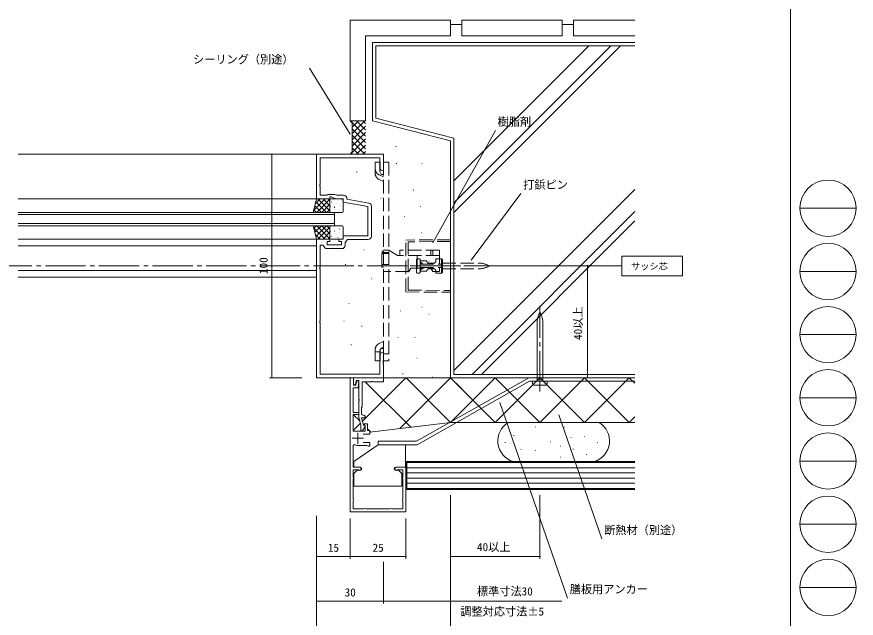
# Model space of a CAD drawing. Units: millimetres, scale not verified. Extents: x -1595 to 539, y -420 to 386.
# Drawn here: x 163.7 to 539.5, y -284.3 to -15.2 of the extents above; entities that cross this region are included whole.
import ezdxf
from ezdxf.enums import TextEntityAlignment as Align

# ---------------------------------------------------------------- set-up
doc = ezdxf.new("R2010")
doc.units = ezdxf.units.MM
doc.header["$LTSCALE"] = 2
doc.linetypes.add('CHAIN2', pattern=[12, 9, -1, 1, -1])
doc.linetypes.add('DASHED3', pattern=[4, 3, -1])
for name, color, linetype, lineweight in [('0-1_YKK_ZWAK', 7, 'Continuous', 9), ('0-2_USER1', 4, 'Continuous', 9), ('0-3_YKK_12', 2, 'Continuous', 9), ('0-4_YSS_K', 3, 'Continuous', 9), ('0-5_YKK_D', 6, 'Continuous', 9), ('0-6_YKK_13', 4, 'Continuous', 9), ('0-7_YKK_11', 7, 'Continuous', 9)]:
    doc.layers.add(name, color=color, linetype=linetype, lineweight=lineweight)
doc.styles.add('ＭＳ ゴシック', font='')
doc.styles.get('ＭＳ ゴシック').set_extended_font_data('MS Gothic')

msp = doc.modelspace()

# ---------------------------------------------------------------- linework, layer by layer
at = {"layer": '0-1_YKK_ZWAK'}
for p, q in [((510, 382), (510, -368)), ((514.252, -100.88), (539.452, -100.88)), ((514.252, -129.16), (539.452, -129.16)), ((514.252, -157.44), (539.452, -157.44)), ((514.252, -185.72), (539.452, -185.72)), ((514.252, -214), (539.452, -214)), ((514.252, -242.28), (539.452, -242.28)), ((514.252, -270.56), (539.452, -270.56))]:
    msp.add_line(p, q, dxfattribs=at)
for centre in [(526.852, -100.88), (526.852, -129.16), (526.852, -157.44), (526.852, -185.72), (526.852, -214), (526.852, -242.28), (526.852, -270.56)]:
    msp.add_circle(centre, 12.6, dxfattribs=at)
at = {"layer": '0-2_USER1', "color": 3}
msp.add_lwpolyline([(461.702, -122.28), (434.509, -122.28), (434.509, -131.172), (461.702, -131.172)], close=True, dxfattribs=at)
at = {"layer": '0-3_YKK_12'}
for p, q in [((298.173, -76.726), (164.373, -76.726)), ((298.173, -96.726), (164.373, -96.726)), ((305.873, -102.726), (164.373, -102.726)), ((305.873, -103.726), (164.373, -103.726)), ((305.873, -102.726), (305.873, -108.726)), ((305.873, -107.726), (164.373, -107.726)), ((305.873, -108.726), (164.373, -108.726)), ((298.173, -114.726), (164.373, -114.726)), ((297.873, -117.726), (164.373, -117.726)), ((297.873, -128.726), (164.373, -128.726)), ((297.873, -131.726), (164.373, -131.726))]:
    msp.add_line(p, q, dxfattribs=at)
at = {"layer": '0-3_YKK_12', "linetype": 'CHAIN2'}
msp.add_line((434.509, -126.726), (-115.45, -126.726), dxfattribs=at)
at = {"layer": '0-4_YSS_K'}
for p, q in [((357.873, -23.728), (357.873, -16.728)), ((357.873, -18.728), (362.873, -18.728)), ((362.873, -23.728), (362.873, -16.728)), ((362.873, -16.728), (407.873, -16.728)), ((407.873, -23.728), (407.873, -16.728)), ((407.873, -18.728), (412.873, -18.728)), ((412.873, -23.728), (412.873, -16.728)), ((412.873, -16.728), (440.383, -16.728)), ((319.873, -23.728), (357.873, -23.728)), ((319.873, -23.728), (319.873, -61.728)), ((362.873, -23.728), (407.873, -23.728)), ((412.873, -23.728), (440.383, -23.728)), ((322.873, -26.726), (440.383, -26.726)), ((322.873, -26.726), (322.873, -61.726)), ((359.373, -88.594), (419.741, -28.226)), ((359.373, -98.493), (429.641, -28.226)), ((359.373, -102.736), (433.883, -28.226)), ((313.873, -62.728), (312.873, -61.728)), ((319.873, -61.728), (312.873, -61.728)), ((313.017, -61.728), (319.873, -68.584)), ((313.873, -61.728), (313.445, -62.156)), ((316.701, -61.728), (313.873, -64.556)), ((319.53, -61.728), (313.873, -67.385)), ((313.873, -62.728), (313.873, -75.726)), ((315.846, -61.728), (319.873, -65.755)), ((318.674, -61.728), (319.873, -62.927)), ((322.873, -61.726), (357.873, -70.726)), ((359.373, -69.61), (324.373, -60.61)), ((319.873, -64.213), (313.873, -70.213)), ((313.873, -65.412), (319.873, -71.412)), ((319.873, -67.042), (313.873, -73.042)), ((319.873, -69.87), (313.017, -76.726)), ((313.873, -68.24), (319.873, -74.24)), ((313.873, -71.069), (319.53, -76.726)), ((357.873, -70.726), (357.873, -176.726)), ((359.373, -175.226), (359.373, -69.61)), ((313.873, -73.897), (316.701, -76.726)), ((319.873, -72.699), (315.846, -76.726)), ((333.263, -73.211), (333.463, -73.211)), ((313.873, -75.726), (312.873, -76.726)), ((313.445, -76.298), (313.873, -76.726)), ((319.873, -75.527), (318.674, -76.726)), ((333.58, -80.817), (333.78, -80.817)), ((344.989, -80.817), (345.189, -80.817)), ((315.832, -84.62), (316.032, -84.62)), ((341.186, -92.86), (341.386, -92.86)), ((359.373, -173.447), (440.383, -92.437)), ((326.607, -96.346), (326.807, -96.346)), ((344.355, -100.15), (344.555, -100.15)), ((337.066, -104.587), (337.266, -104.587)), ((367.492, -175.227), (440.383, -102.336)), ((371.735, -175.227), (440.383, -106.579)), ((344.672, -111.876), (344.872, -111.876)), ((319.001, -119.482), (319.201, -119.482)), ((310.761, -126.138), (310.961, -126.138)), ((348.158, -124.553), (348.358, -124.553)), ((322.487, -132.476), (322.687, -132.476)), ((312.346, -143.568), (312.546, -143.568)), ((344.989, -145.153), (345.189, -145.153)), ((335.481, -146.738), (335.681, -146.738)), ((348.158, -148.322), (348.358, -148.322)), ((310.127, -151.492), (310.327, -151.492)), ((318.05, -153.71), (318.25, -153.71)), ((334.214, -158.781), (334.414, -158.781)), ((341.82, -158.781), (342.02, -158.781)), ((313.296, -161.95), (313.496, -161.95)), ((342.771, -167.972), (342.971, -167.972)), ((336.432, -174.944), (336.632, -174.944)), ((349.743, -176.529), (349.943, -176.529)), ((359.373, -175.226), (440.383, -175.226)), ((318.47, -196.127), (337.872, -176.726)), ((319.674, -178.526), (340.03, -198.883)), ((357.873, -176.726), (327.573, -176.726)), ((335.122, -199.476), (357.873, -176.726)), ((337.975, -176.726), (357.873, -196.726)), ((357.873, -176.726), (362.873, -181.726)), ((440.383, -176.726), (357.873, -176.726)), ((357.873, -176.726), (377.873, -196.726)), ((357.873, -196.726), (377.873, -176.726)), ((440.383, -176.726), (357.873, -176.726)), ((377.873, -196.726), (397.873, -176.726)), ((377.873, -176.726), (397.873, -196.726)), ((397.873, -196.726), (417.873, -176.726)), ((397.873, -176.726), (417.873, -196.726)), ((417.873, -196.726), (437.873, -176.726)), ((417.873, -176.726), (437.873, -196.726)), ((437.873, -176.726), (440.383, -179.236)), ((314.418, -193.269), (317.211, -196.063)), ((437.873, -196.726), (440.383, -194.216)), ((314.273, -200.325), (317.491, -197.107)), ((318.908, -197.76), (319.217, -198.068)), ((319.659, -198.511), (319.673, -198.525)), ((321.673, -201.126), (357.873, -196.726)), ((357.873, -196.726), (440.383, -196.726)), ((424.287, -196.726), (383.751, -196.726)), ((395.834, -198.636), (396.034, -198.636)), ((408.744, -198.879), (408.944, -198.879)), ((320.673, -199.525), (321.504, -200.356)), ((321.643, -200.495), (322.209, -201.061)), ((386.092, -202.533), (386.291, -202.533)), ((382.194, -205.699), (382.394, -205.699)), ((402.411, -205.456), (402.611, -205.456)), ((411.666, -203.507), (411.866, -203.507)), ((417.756, -203.02), (417.956, -203.02)), ((423.601, -205.699), (423.801, -205.699)), ((389.258, -208.866), (389.458, -208.866)), ((395.834, -209.353), (396.034, -209.353)), ((407.039, -207.404), (407.239, -207.404)), ((412.641, -208.622), (412.841, -208.622)), ((407.039, -212.276), (407.239, -212.276)), ((418.73, -211.058), (418.93, -211.058)), ((440.383, -217.026), (338.373, -217.026)), ((422.142, -214.226), (385.897, -214.226)), ((440.383, -219.326), (338.373, -219.326)), ((440.383, -221.626), (338.373, -221.626)), ((440.383, -223.926), (338.373, -223.926))]:
    msp.add_line(p, q, dxfattribs=at)
for points in [[(312.873, -61.728), (312.873, -16.728), (357.873, -16.728)], [(440.383, -28.226), (324.373, -28.226), (324.373, -60.61)], [(440.383, -226.726), (337.873, -226.726), (337.873, -214.226), (440.383, -214.226)], [(440.383, -226.226), (338.373, -226.226), (338.373, -214.726), (440.383, -214.726)]]:
    msp.add_lwpolyline(points, dxfattribs=at)
for centre, start, end in [((388.636, -205.008), 120.53041, 253.44763), ((419.402, -205.008), 286.55235, 59.46957)]:
    msp.add_arc(centre, 9.616, start, end, dxfattribs=at)
at = {"layer": '0-5_YKK_D'}
for p, q in [((312.982, -67.779), (294.787, -38.222)), ((349.922, -116.419), (377.92, -66.136)), ((291.36, -76.726), (276.873, -76.726)), ((277.873, -76.726), (277.873, -176.726)), ((367.112, -124.065), (389.352, -94.304)), ((376.225, -126.638), (420.173, -126.638)), ((419.173, -126.638), (419.173, -176.725)), ((291.36, -176.726), (276.873, -176.726)), ((393.742, -176.725), (420.173, -176.725)), ((379.857, -187.766), (410.22, -275.322)), ((406.385, -193.378), (425.623, -248.853)), ((357.873, -229.226), (357.873, -317.726)), ((357.873, -229.226), (357.873, -257.726)), ((397.873, -229.226), (397.873, -257.726)), ((297.873, -238.526), (297.873, -297.726)), ((297.873, -238.526), (297.873, -277.726)), ((297.873, -239.726), (297.873, -257.726)), ((297.873, -239.726), (297.873, -297.726)), ((312.873, -239.726), (312.873, -257.726)), ((312.873, -239.726), (312.873, -257.726)), ((337.873, -239.726), (337.873, -257.726)), ((357.873, -238.526), (357.873, -297.726)), ((357.873, -238.526), (357.873, -277.726)), ((297.873, -256.726), (312.873, -256.726)), ((312.873, -256.726), (337.873, -256.726)), ((327.873, -259.126), (327.873, -277.726)), ((327.873, -259.126), (327.873, -277.726)), ((357.873, -256.726), (397.873, -256.726)), ((327.873, -276.726), (297.873, -276.726))]:
    msp.add_line(p, q, dxfattribs=at)
msp.add_lwpolyline([(327.873, -276.726), (357.873, -276.726), (407.648, -276.726)], dxfattribs=at)
for centre, start, end in [((277.873, -76.726), 90, 270), ((277.873, -76.726), 270, 90), ((419.173, -126.638), 90, 270), ((419.173, -126.638), 270, 90), ((277.873, -176.726), 90, 270), ((277.873, -176.726), 270, 90), ((419.173, -176.725), 90, 270), ((419.173, -176.725), 270, 90), ((297.873, -256.726), 0, 180), ((297.873, -256.726), 180, 0), ((312.873, -256.726), 0, 180), ((312.873, -256.726), 0, 180), ((312.873, -256.726), 180, 0), ((312.873, -256.726), 180, 0), ((337.873, -256.726), 0, 180), ((337.873, -256.726), 180, 0), ((357.873, -256.726), 0, 180), ((357.873, -256.726), 180, 0), ((397.873, -256.726), 0, 180), ((397.873, -256.726), 180, 0), ((297.873, -276.726), 0, 180), ((297.873, -276.726), 180, 0), ((327.873, -276.726), 0, 180), ((327.873, -276.726), 0, 180), ((327.873, -276.726), 180, 0), ((327.873, -276.726), 180, 0), ((357.873, -276.726), 0, 180), ((357.873, -276.726), 180, 0)]:
    msp.add_arc(centre, 0.106, start, end, dxfattribs=at)
at = {"layer": '0-6_YKK_13', "linetype": 'DASHED3'}
for p, q in [((324.073, -82.999), (324.073, -80.226)), ((324.073, -80.226), (326.373, -80.226)), ((324.073, -85.058), (324.073, -82.521)), ((326.373, -82.999), (326.373, -80.226)), ((327.873, -80.226), (327.873, -169.226)), ((327.873, -80.226), (330.173, -80.226)), ((330.173, -80.226), (330.173, -169.226)), ((325.961, -85.982), (327.873, -86.887)), ((327.873, -84.342), (326.945, -83.903)), ((325.978, -88.049), (327.873, -88.933)), ((357.873, -114.959), (337.873, -115.134)), ((337.873, -138.319), (337.873, -115.134)), ((357.873, -115.759), (338.873, -115.925)), ((338.873, -137.528), (338.873, -115.925)), ((357.873, -138.494), (357.873, -114.959)), ((327.173, -120.027), (327.873, -120.027)), ((327.173, -127.226), (327.173, -120.027)), ((327.873, -119.726), (330.173, -119.726)), ((334.173, -122.027), (330.173, -119.726)), ((335.173, -122.027), (335.173, -119.726)), ((352.873, -119.726), (335.173, -119.726)), ((349.007, -119.726), (349.007, -122.027)), ((349.873, -122.027), (349.873, -119.726)), ((352.873, -119.726), (352.873, -129.226)), ((330.179, -120.627), (327.173, -120.627)), ((330.173, -121.127), (327.173, -121.127)), ((352.873, -122.027), (334.173, -122.027)), ((342.58, -129.476), (342.58, -123.976)), ((342.873, -127.726), (342.873, -122.027)), ((343.08, -123.476), (343.78, -123.476)), ((344.28, -123.976), (344.28, -129.476)), ((351.28, -124.526), (351.28, -123.526)), ((353.78, -123.526), (351.28, -123.526)), ((353.78, -123.526), (354.28, -124.026)), ((353.78, -123.526), (353.78, -129.926)), ((330.173, -126.126), (327.173, -126.126)), ((327.173, -126.627), (330.173, -126.627)), ((327.873, -127.226), (327.173, -127.226)), ((344.28, -124.476), (347.28, -124.476)), ((344.28, -128.976), (344.28, -124.476)), ((345.28, -125.426), (344.28, -125.426)), ((344.28, -125.976), (353.78, -125.976)), ((344.28, -127.476), (353.78, -127.476)), ((347.844, -125.426), (350.716, -125.426)), ((348.28, -125.526), (350.28, -125.526)), ((349.873, -129.226), (349.007, -127.726)), ((354.28, -129.426), (354.28, -124.026)), ((354.28, -125.426), (370.412, -125.426)), ((327.873, -129.226), (330.173, -129.226)), ((339.173, -129.226), (330.173, -129.226)), ((343.78, -129.976), (343.08, -129.976)), ((345.28, -128.026), (344.28, -128.026)), ((344.28, -128.976), (347.28, -128.976)), ((347.28, -128.926), (347.28, -128.976)), ((347.844, -128.026), (350.716, -128.026)), ((348.28, -127.926), (350.28, -127.926)), ((352.873, -129.226), (349.873, -129.226)), ((351.28, -129.926), (351.28, -128.926)), ((353.78, -129.926), (351.28, -129.926)), ((353.78, -129.926), (354.28, -129.426)), ((354.28, -128.026), (370.412, -128.026)), ((337.873, -138.319), (357.873, -138.494)), ((338.873, -137.528), (357.873, -137.694)), ((325.978, -161.404), (327.873, -160.52)), ((324.073, -164.395), (324.073, -166.932)), ((324.073, -165.17), (326.373, -165.17)), ((326.373, -164.395), (326.373, -169.226)), ((327.873, -165.111), (326.373, -165.821)), ((327.873, -163.058), (326.951, -163.488)), ((324.073, -166.932), (324.073, -169.226)), ((327.873, -166.051), (330.173, -166.051)), ((324.073, -169.226), (326.373, -169.226)), ((327.873, -169.226), (330.173, -169.226))]:
    msp.add_line(p, q, dxfattribs=at)
at = {"layer": '0-6_YKK_13'}
for p, q in [((296.589, -101.864), (301.726, -96.726)), ((297.337, -98.87), (299.481, -96.726)), ((297.971, -102.726), (303.873, -96.824)), ((298.539, -96.726), (303.873, -102.06)), ((300.784, -96.726), (303.873, -99.815)), ((303.029, -96.726), (303.873, -97.57)), ((303.873, -97.226), (303.873, -102.226)), ((309.373, -96.726), (304.373, -96.726)), ((305.951, -97.534), (305.958, -97.541)), ((307.365, -97.362), (307.453, -97.409)), ((309.309, -97.17), (309.333, -97.214)), ((309.873, -102.226), (309.873, -97.226)), ((297.108, -99.786), (300.049, -102.726)), ((297.557, -97.99), (302.294, -102.726)), ((300.216, -102.726), (303.873, -99.069)), ((302.461, -102.726), (303.873, -101.314)), ((303.968, -99.353), (303.975, -99.36)), ((304.061, -100.037), (304.085, -100.081)), ((304.494, -97.961), (304.518, -98.005)), ((305.84, -100.252), (305.929, -100.298)), ((305.951, -100.629), (305.975, -100.672)), ((306.136, -101.295), (306.143, -101.302)), ((306.685, -98.604), (306.709, -98.648)), ((308.143, -101.272), (308.167, -101.315)), ((308.155, -99.509), (308.163, -99.516)), ((308.575, -99.195), (308.599, -99.239)), ((296.659, -101.582), (297.804, -102.726)), ((304.373, -102.726), (309.373, -102.726)), ((305.519, -102.705), (305.53, -102.726)), ((296.659, -109.87), (297.804, -108.726)), ((297.108, -111.666), (300.049, -108.726)), ((297.557, -113.463), (302.294, -108.726)), ((297.971, -108.726), (303.873, -114.628)), ((300.216, -108.726), (303.873, -112.383)), ((302.461, -108.726), (303.873, -110.138)), ((304.373, -108.726), (309.373, -108.726)), ((305.519, -108.747), (305.53, -108.726)), ((296.589, -109.589), (301.726, -114.726)), ((297.337, -112.582), (299.481, -114.726)), ((298.539, -114.726), (303.873, -109.392)), ((300.784, -114.726), (303.873, -111.637)), ((303.873, -114.226), (303.873, -109.226)), ((303.968, -112.099), (303.975, -112.092)), ((304.061, -111.415), (304.085, -111.371)), ((305.84, -111.2), (305.929, -111.154)), ((305.951, -110.824), (305.975, -110.78)), ((306.136, -110.157), (306.143, -110.151)), ((308.143, -110.181), (308.167, -110.137)), ((308.155, -111.943), (308.163, -111.937)), ((308.575, -112.257), (308.599, -112.213)), ((309.873, -109.226), (309.873, -114.226)), ((303.029, -114.726), (303.873, -113.882)), ((309.373, -114.726), (304.373, -114.726)), ((304.494, -113.492), (304.518, -113.448)), ((305.951, -113.918), (305.958, -113.912)), ((306.685, -112.848), (306.709, -112.805)), ((307.365, -114.09), (307.453, -114.043)), ((309.309, -114.282), (309.333, -114.238)), ((396.573, -178.326), (396.573, -152.194)), ((399.173, -178.326), (399.173, -152.194)), ((342.637, -205.122), (392.879, -176.725)), ((342.921, -206.722), (393.163, -178.325)), ((392.879, -176.725), (440.383, -176.725)), ((440.383, -178.325), (393.163, -178.325)), ((394.623, -179.526), (394.623, -178.826)), ((395.123, -178.326), (400.623, -178.326)), ((400.623, -180.026), (395.123, -180.026)), ((400.123, -178.326), (395.623, -178.326)), ((401.123, -178.826), (401.123, -179.526)), ((325.482, -205.122), (325.482, -206.722)), ((325.482, -205.122), (342.637, -205.122)), ((314.637, -214.225), (325.482, -206.722)), ((325.482, -206.722), (342.921, -206.722)), ((337.637, -216.725), (337.637, -206.722)), ((314.637, -216.725), (314.637, -214.225)), ((314.637, -216.725), (317.437, -216.725)), ((333.337, -216.725), (337.637, -216.725)), ((316.137, -218.125), (314.637, -219.625)), ((314.637, -225.225), (314.637, -219.625)), ((317.437, -218.125), (316.137, -218.125)), ((334.637, -218.125), (333.337, -218.125)), ((334.637, -218.125), (336.137, -219.625)), ((336.137, -225.225), (336.137, -219.625)), ((336.137, -225.225), (314.637, -225.225))]:
    msp.add_line(p, q, dxfattribs=at)
at = {"layer": '0-6_YKK_13', "linetype": 'CHAIN2'}
for p, q in [((339.786, -126.726), (378.074, -126.726)), ((397.873, -182.82), (397.873, -144.532))]:
    msp.add_line(p, q, dxfattribs=at)
at = {"layer": '0-6_YKK_13'}
for points in [[(296.373, -102.726), (297.873, -96.726), (303.873, -96.726), (303.873, -102.726)], [(296.373, -108.726), (297.873, -114.726), (303.873, -114.726), (303.873, -108.726)]]:
    msp.add_lwpolyline(points, close=True, dxfattribs=at)
at = {"layer": '0-6_YKK_13', "linetype": 'DASHED3'}
msp.add_lwpolyline([(339.173, -129.226), (340.039, -127.726), (349.007, -127.726)], dxfattribs=at)
for centre, radius, start, end in [((327.373, -82.999), 3.3, 180, 244.66911), ((327.373, -85.058), 3.3, 180, 245), ((327.373, -82.999), 1, 180, 244.66911), ((343.08, -123.976), 0.5, 89.99997, 179.99997), ((343.78, -123.976), 0.5, 359.99997, 89.99997), ((345.28, -124.426), 1, 179.99997, 269.99997), ((348.28, -124.526), 1, 179.99997, 269.99997), ((350.28, -124.526), 1, 269.99997, 359.99997), ((370.301, -136.033), 10.607, 62.34158, 90.59953), ((370.301, -117.42), 10.607, 269.40041, 297.65836), ((343.08, -129.476), 0.5, 179.99997, 269.99997), ((343.78, -129.476), 0.5, 269.99997, 359.99997), ((345.28, -129.026), 1, 89.99997, 179.99997), ((348.28, -128.926), 1, 89.99997, 179.99997), ((350.28, -128.926), 1, 359.99997, 89.99997), ((327.373, -164.395), 3.3, 115, 180), ((327.373, -164.395), 1, 115, 180)]:
    msp.add_arc(centre, radius, start, end, dxfattribs=at)
at = {"layer": '0-6_YKK_13'}
for centre, radius, start, end in [((304.373, -97.226), 0.5, 90, 180), ((309.373, -97.226), 0.5, 0, 90), ((304.373, -102.226), 0.5, 180, 270), ((309.373, -102.226), 0.5, 270, 0), ((304.373, -109.226), 0.5, 90, 180), ((309.373, -109.226), 0.5, 0, 90), ((304.373, -114.226), 0.5, 180, 270), ((309.373, -114.226), 0.5, 270, 0), ((407.179, -152.305), 10.607, 152.34158, 180.59953), ((397.873, -147.428), 0.1, 27.65836, 152.34158), ((388.567, -152.305), 10.607, 359.40041, 27.65836), ((395.123, -178.826), 0.5, 89.99997, 179.99997), ((395.123, -179.526), 0.5, 179.99997, 269.99997), ((400.623, -178.826), 0.5, 359.99997, 89.99997), ((400.623, -179.526), 0.5, 269.99997, 359.99997), ((317.437, -217.425), 0.7, 270, 90), ((333.337, -217.425), 0.7, 90, 270)]:
    msp.add_arc(centre, radius, start, end, dxfattribs=at)
at = {"layer": '0-7_YKK_11'}
for p, q in [((322.503, -100.057), (322.503, -113.356)), ((309.203, -118.956), (302.543, -118.956)), ((316.373, -201.326), (316.373, -206.326)), ((313.873, -203.826), (318.873, -203.826))]:
    msp.add_line(p, q, dxfattribs=at)
for points in [[(297.873, -176.726), (297.873, -114.726), (303.873, -114.726), (303.873, -115.726), (302.673, -115.726), (302.673, -117.326), (309.073, -117.326), (309.073, -115.726), (307.873, -115.726), (307.873, -114.726), (309.873, -114.726), (309.873, -113.226), (320.873, -113.226), (320.873, -100.166), (309.873, -98.226), (309.873, -96.726), (306.518, -96.726), (304.373, -95.726), (303.873, -95.726), (303.873, -96.726), (297.873, -96.726), (297.873, -76.726), (327.873, -76.726), (327.873, -85.726), (326.873, -85.726), (326.243, -84.635), (326.243, -78.356), (299.503, -78.356), (299.503, -90.268), (299.383, -90.451), (299.383, -91.001), (299.503, -91.184), (299.503, -95.096), (302.503, -95.096), (302.873, -94.726), (306.086, -94.726), (306.879, -95.096), (310.003, -95.096)], [(311.503, -96.596), (311.503, -96.858), (321.264, -98.579)], [(321.003, -114.856), (311.673, -114.856), (310.703, -116.241), (310.703, -117.456)], [(301.06, -117.681), (300.764, -117.426), (299.503, -117.426), (299.503, -127.268), (299.383, -127.451), (299.383, -128.001), (299.503, -128.184), (299.503, -151.268), (299.383, -151.451), (299.383, -152.001), (299.503, -152.184), (299.503, -175.096), (326.243, -175.096), (326.243, -164.817), (326.873, -163.726), (327.873, -163.726), (327.873, -168.768), (327.753, -168.951), (327.753, -169.501), (327.873, -169.684), (327.873, -169.768), (327.753, -169.951), (327.753, -170.501), (327.873, -170.684), (327.873, -176.726), (297.873, -176.726)], [(318.771, -201.926), (321.673, -201.926), (321.673, -200.326), (320.673, -200.326), (320.673, -197.326), (319.273, -197.326), (319.273, -197.826), (319.473, -198.109), (319.673, -198.392), (319.673, -200.626), (314.273, -200.626), (314.273, -193.226), (316.773, -193.226), (316.773, -192.226), (314.273, -192.226), (314.273, -181.226), (316.548, -181.226), (316.773, -178.648), (315.785, -178.518), (315.501, -180.126), (314.373, -180.126), (314.373, -176.726), (312.873, -176.726), (312.873, -236.726), (337.873, -236.726), (337.873, -216.726), (333.623, -216.726)], [(314.373, -176.726), (327.873, -176.726), (327.873, -178.526), (323.331, -178.526), (323.148, -178.406), (322.598, -178.406), (322.415, -178.526), (318.273, -178.526), (318.273, -189.726), (317.973, -190.026), (317.973, -192.426)], [(319.173, -194.626), (318.068, -194.626), (318.973, -198.003), (319.828, -198.232), (318.523, -200.493), (317.773, -200.292), (317.773, -198.161), (316.773, -194.429), (316.773, -187.184), (316.893, -187.001), (316.893, -186.451), (316.773, -186.268), (316.773, -177.926), (315.645, -177.926), (315.286, -179.962), (314.373, -179.882), (314.373, -176.726)], [(317.123, -216.726), (314.273, -216.726), (314.273, -206.999), (314.862, -206.647)], [(316.373, -207.026), (320.454, -207.026), (320.713, -207.176), (320.973, -207.326), (321.673, -207.326), (321.673, -205.726), (318.771, -205.726)], [(314.296, -221.341), (314.273, -221.226), (314.273, -217.926), (316.388, -217.926), (316.598, -218.012)], [(334.148, -218.012), (334.358, -217.926), (336.573, -217.926), (336.573, -221.033), (336.527, -221.193)], [(314.296, -231.341), (314.273, -231.226), (314.273, -222.226), (314.296, -222.111)], [(336.527, -222.259), (336.573, -222.419), (336.573, -231.033), (336.527, -231.193)], [(318.84, -235.38), (318.68, -235.426), (314.273, -235.426), (314.273, -232.226), (314.296, -232.111)], [(336.527, -232.259), (336.573, -232.419), (336.573, -235.426), (332.066, -235.426), (331.906, -235.38)], [(330.84, -235.38), (330.68, -235.426), (320.066, -235.426), (319.906, -235.38)]]:
    msp.add_lwpolyline(points, dxfattribs=at)
for centre, radius, start, end in [((310.003, -96.596), 1.5, 0, 89.99998), ((321.003, -100.057), 1.5, 0, 79.99998), ((321.003, -113.356), 1.5, 270, 359.99998), ((302.543, -117.456), 1.5, 188.62692, 269.99998), ((309.203, -117.456), 1.5, 270, 359.99998), ((319.173, -192.426), 1.2, 180, 269.99998), ((319.173, -194.126), 0.5, 269.99998, 90), ((316.373, -203.826), 3.2, 241.82137, 270), ((317.123, -217.476), 0.75, 225.58467, 89.99997), ((333.623, -217.476), 0.75, 90.00002, 314.41531), ((313.373, -221.726), 1, 337.38013, 22.61986), ((337.373, -221.726), 1, 147.79576, 212.20422), ((313.373, -231.726), 1, 337.38013, 22.61986), ((337.373, -231.726), 1, 147.79576, 212.20422), ((319.373, -236.226), 1, 57.79576, 122.20422), ((331.373, -236.226), 1, 57.79576, 122.20422)]:
    msp.add_arc(centre, radius, start, end, dxfattribs=at)

# ---------------------------------------------------------------- texts
at = {"layer": '0-2_USER1', "style": 'ＭＳ ゴシック'}
msp.add_text('サッシ芯', height=2.933, dxfattribs=at).set_placement((438.686, -129.226), align=Align.BOTTOM_LEFT)
at = {"layer": '0-5_YKK_D', "color": 4, "style": 'ＭＳ ゴシック'}
for s, p in [('シーリング（別途）', (242.587, -37.222)), ('樹脂剤', (378.92, -65.136)), ('打鋲ピン', (390.352, -93.304)), ('断熱材（別途）', (426.623, -247.853)), ('15', (302.973, -255.726)), ('25', (322.973, -255.726)), ('40以上', (369.713, -255.422)), ('標準寸法30', (369.69, -275.239)), ('膳板用アンカー', (411.22, -274.322)), ('30', (310.473, -275.726)), ('調整対応寸法±5', (362.25, -284.259))]:
    msp.add_text(s, height=3.666, dxfattribs=at).set_placement(p, align=Align.BOTTOM_LEFT)
for s, p in [('100', (277.073, -130.326)), ('40以上', (417.869, -159.841))]:
    msp.add_text(s, height=3.666, rotation=90, dxfattribs=at).set_placement(p, align=Align.BOTTOM_LEFT)

doc.saveas('drawing.dxf')
